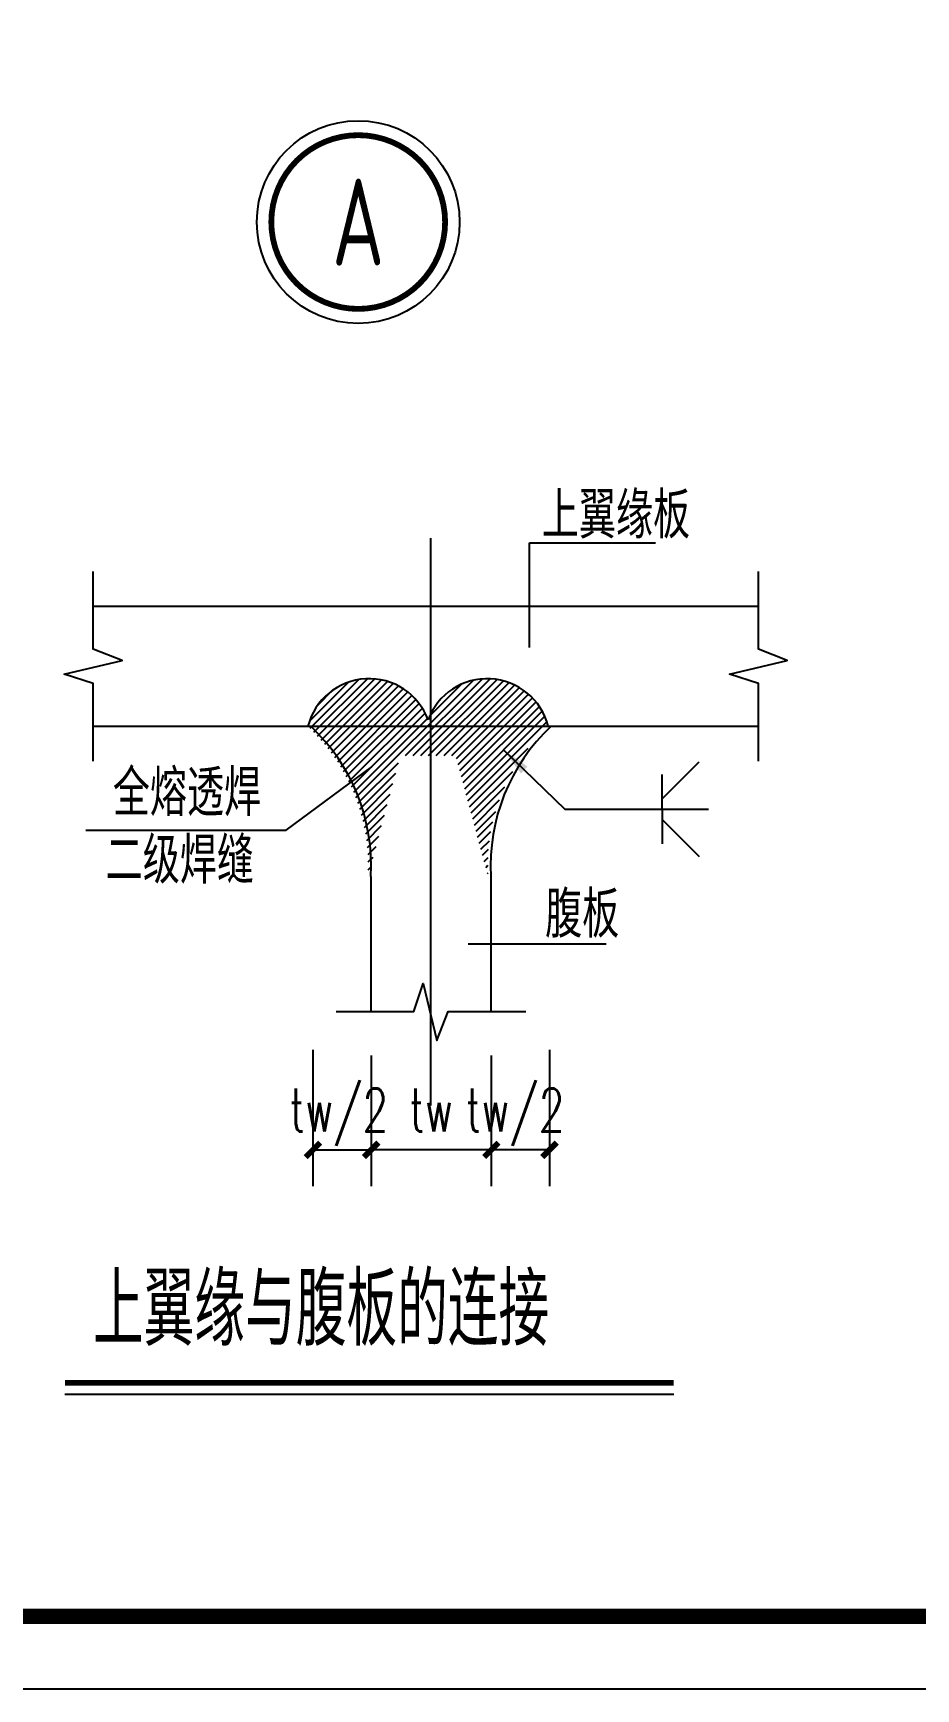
# Model space of a CAD drawing. Extents: x -33967 to 1773478, y -1022458 to -784650.
# Drawn here: x 842691 to 854881, y -1022458 to -999588 of the extents above; entities that cross this region are included whole.
import ezdxf
from ezdxf.enums import TextEntityAlignment as Align

# ---------------------------------------------------------------- set-up
doc = ezdxf.new("R2010")
doc.units = 0
doc.header["$LTSCALE"] = 1000
doc.header["$MEASUREMENT"] = 0
doc.linetypes.add('ACAD_ISO04W100', pattern=[30.5, 24, -3, 0.5, -3])
for name, color, linetype in [('AXIS', 3, 'Continuous'), ('NUM', 7, 'Continuous'), ('PUB_TITLE', 4, 'Continuous'), ('TEXT', 7, 'Continuous'), ('THIN', 7, 'Continuous'), ('WELD', 7, 'Continuous'), ('中线', 33, 'Continuous'), ('吊车梁', 161, 'Continuous'), ('轴线', 8, 'ACAD_ISO04W100')]:
    doc.layers.add(name, color=color, linetype=linetype)
doc.styles.add('_TCH_DIM_T3', font='SIMPLEX', dxfattribs={"width": 0.7058823529411765, "bigfont": 'GBCBIG'})
doc.styles.get("Standard").update_dxf_attribs({"font": 'gbenor.shx', "bigfont": 'gbcbig.shx'})
doc.styles.add('TSSD_Label', font='tssdeng.shx', dxfattribs={"width": 0.7, "bigfont": 'hztxt.shx'})
doc.styles.add('TSSD_Norm', font='tssdeng.shx', dxfattribs={"bigfont": 'hztxt.shx'})
doc.styles.add('TSSD_Num', font='Tssdeng.shx', dxfattribs={"width": 0.7, "bigfont": 'hztxt.shx'})
doc.dimstyles.new('TCH-200-20', dxfattribs={"dimtxt": 595, "dimasz": 200, "dimexe": 500, "dimexo": 600, "dimgap": 252.5, "dimtad": 1, "dimdec": 0, "dimlfac": 0.05, "dimzin": 0, "dimdsep": 46, "dimtxsty": '_TCH_DIM_T3', "dimblk": 'ARCHTICK', "dimcen": 0.09, "dimclrd": 124, "dimclre": 124, "dimclrt": 7, "dimazin": 2, "dimtfac": 1, "dimtdec": 0, "dimtix": 1, "dimtmove": 2, "dimatfit": 3, "dimfxl": 1, "dimtolj": 1, "dimtzin": 0, "dimarcsym": 0})
doc.dimstyles.new('TSSD_LEADER_STYLE_400.0', dxfattribs={"dimtxt": 1200, "dimasz": 400, "dimexe": 400, "dimexo": 1000, "dimgap": 0.09, "dimtad": 0, "dimtih": 1, "dimtoh": 1, "dimdec": 4, "dimzin": 0, "dimdsep": 46, "dimtxsty": 'Standard', "dimcen": 0.09, "dimdle": 400, "dimclrt": 7, "dimadec": 0, "dimazin": 0, "dimtfac": 1, "dimtdec": 4, "dimtofl": 0, "dimtmove": 0, "dimatfit": 3, "dimfxl": 1, "dimtolj": 1, "dimtzin": 0, "dimarcsym": 0})

# ---------------------------------------------------------------- blocks, each defined once
blk = doc.blocks.new('ts_idx2')
at = {"color": 0, "linetype": 'ByBlock', "lineweight": -2, "const_width": 0.03333333333333333}
blk.add_lwpolyline([(-0.5, 0, 1), (0.5, 0, 1)], format="xyb", close=True, dxfattribs=at)
at = {"color": 0, "linetype": 'ByBlock', "lineweight": -2}
blk.add_circle((0, 0), 0.5833333333333334, dxfattribs=at)
at = {"color": 0, "linetype": 'ByBlock', "lineweight": -2, "style": 'TSSD_Num', "width": 0.7}
blk.add_attdef('A', text='', height=0.5, dxfattribs=at).set_placement((0, 0), align=Align.MIDDLE_CENTER)
blk = doc.blocks.new('_WELD008')
at = {"color": 0, "linetype": 'ByBlock'}
for p, q in [((0, 0.3000000000000007), (1.06066017177983, 1.360660171779823)), ((0, 0), (0, 1))]:
    blk.add_line(p, q, dxfattribs=at)
for tag, p in [('C', (1.285526513842491, 1.415773477792527)), ('B', (0.2879512988420174, 0.855810461431588)), ('A', (-0.3030402712192881, -0.0089439516971197))]:
    blk.add_attdef(tag, text='', height=0.8, dxfattribs=at).set_placement(p, align=Align.CENTER)
blk = doc.blocks.new('_ArchTick')
at = {"color": 0, "linetype": 'ByBlock', "const_width": 0.4}
blk.add_lwpolyline([(-0.5, -0.5), (0.5, 0.5)], dxfattribs=at)
blk = doc.blocks.new('*D345')
at = {"layer": 'AXIS', "color": 124, "lineweight": -2, "transparency": 16777216}
for p, q in [((849822.5157439695, -1013632.203712059), (849822.5157439695, -1015512.510419913)), ((849018.4161524251, -1013708.756542189), (849018.4161524251, -1015512.510419913)), ((849822.5157439695, -1015012.510419913), (849018.4161524251, -1015012.510419913))]:
    blk.add_line(p, q, dxfattribs=at)
at = {"layer": 'Defpoints', "color": 0, "transparency": 16777216}
for p in [(849018.4161524251, -1013108.756542189), (849822.5157439695, -1013032.203712059), (849018.4161524251, -1015012.510419913)]:
    blk.add_point(p, dxfattribs=at)
at = {"layer": 'AXIS', "color": 124, "lineweight": -2, "transparency": 16777216, "xscale": 200, "yscale": 200, "zscale": 200, "rotation": 180}
blk.add_blockref('_ArchTick', (849018.4161524251, -1015012.510419913), dxfattribs=at)
at = {"layer": 'AXIS', "color": 124, "lineweight": -2, "transparency": 16777216, "xscale": 200, "yscale": 200, "zscale": 200}
blk.add_blockref('_ArchTick', (849822.5157439695, -1015012.510419913), dxfattribs=at)
at = {"layer": 'AXIS', "color": 7, "transparency": 16777216, "insert": (849346.1220070482, -1014562.510419913), "char_height": 595, "attachment_point": 5, "style": '_TCH_DIM_T3'}
blk.add_mtext('\\A1;tw/2', dxfattribs=at)
blk = doc.blocks.new('*D346')
at = {"layer": 'AXIS', "color": 124, "lineweight": -2, "transparency": 16777216}
for p, q in [((847359.536152421, -1013708.756542189), (847359.536152421, -1015512.510419913)), ((849018.4161524251, -1013708.756542189), (849018.4161524251, -1015512.510419913)), ((849018.4161524251, -1015012.510419913), (847359.536152421, -1015012.510419913))]:
    blk.add_line(p, q, dxfattribs=at)
at = {"layer": 'Defpoints', "color": 0, "transparency": 16777216}
for p in [(847359.536152421, -1013108.756542189), (849018.4161524251, -1013108.756542189), (847359.536152421, -1015012.510419913)]:
    blk.add_point(p, dxfattribs=at)
at = {"layer": 'AXIS', "color": 124, "lineweight": -2, "transparency": 16777216, "xscale": 200, "yscale": 200, "zscale": 200, "rotation": 180}
blk.add_blockref('_ArchTick', (847359.536152421, -1015012.510419913), dxfattribs=at)
at = {"layer": 'AXIS', "color": 124, "lineweight": -2, "transparency": 16777216, "xscale": 200, "yscale": 200, "zscale": 200}
blk.add_blockref('_ArchTick', (849018.4161524251, -1015012.510419913), dxfattribs=at)
at = {"layer": 'AXIS', "color": 7, "transparency": 16777216, "insert": (848188.9761524231, -1014462.510419913), "char_height": 595, "attachment_point": 5, "style": '_TCH_DIM_T3'}
blk.add_mtext('\\A1;tw', dxfattribs=at)
blk = doc.blocks.new('*D347')
at = {"layer": 'AXIS', "color": 124, "lineweight": -2, "transparency": 16777216}
for p, q in [((846555.4365608827, -1013632.203712059), (846555.4365608827, -1015512.510419913)), ((847359.5361524299, -1013708.756542189), (847359.5361524299, -1015512.510419913)), ((846555.4365608827, -1015012.510419913), (847359.5361524299, -1015012.510419913))]:
    blk.add_line(p, q, dxfattribs=at)
at = {"layer": 'Defpoints', "color": 0, "transparency": 16777216}
for p in [(846555.4365608827, -1013032.203712059), (847359.5361524299, -1013108.756542189), (847359.5361524299, -1015012.510419913)]:
    blk.add_point(p, dxfattribs=at)
at = {"layer": 'AXIS', "color": 124, "lineweight": -2, "transparency": 16777216, "xscale": 200, "yscale": 200, "zscale": 200, "rotation": 180}
blk.add_blockref('_ArchTick', (846555.4365608827, -1015012.510419913), dxfattribs=at)
at = {"layer": 'AXIS', "color": 124, "lineweight": -2, "transparency": 16777216, "xscale": 200, "yscale": 200, "zscale": 200}
blk.add_blockref('_ArchTick', (847359.5361524299, -1015012.510419913), dxfattribs=at)
at = {"layer": 'AXIS', "color": 7, "transparency": 16777216, "insert": (846914.0040206132, -1014562.510419913), "char_height": 595, "attachment_point": 5, "style": '_TCH_DIM_T3'}
blk.add_mtext('\\A1;tw/2', dxfattribs=at)

msp = doc.modelspace()

# ---------------------------------------------------------------- hatches: boundary and pattern name
at = {"layer": '中线'}
h = msp.add_hatch(dxfattribs=at)
h.set_pattern_fill('ANSI31', color=256, scale=600, style=0)
h.set_pattern_definition([(44.99999999999999, (19492099.57651712, 9446507.100508494), (-53.03300858899105, 53.03300858899107), [])])
edge = h.paths.add_edge_path()
edge.add_arc((847329.7459192262, -1009373.1155366), 868.9493026430439, 20.11115602937284, 165.9388253313695)
edge.add_arc((844684.8647484407, -1011085.472898846), 2635.68721441623, -3.265246388863204, 46.86806536159298, ccw=False)
edge.add_line((847316.2730545416, -1011235.597576409), (847763.250972776, -1009567.247500538))
edge.add_line((847763.2509727762, -1009567.247500538), (848528.1751363054, -1009567.247500538))
edge.add_line((848528.1751363082, -1009567.247500538), (848975.1530545426, -1011235.597576409))
edge.add_arc((851606.5613606498, -1011085.472898846), 2635.68721441623, 133.131934638407, 183.2652463888633, ccw=False)
edge.add_arc((848961.6801898615, -1009373.1155366), 868.9493026430439, 14.06117466863051, 159.8888439706272)

# ---------------------------------------------------------------- linework, layer by layer
at = {"layer": 'AXIS'}
for p, q in [((849544.4171215137, -1006630.196280407, -591.590624491917), (851284.1450068657, -1006630.196280407, -591.590624491917)), ((849544.4171215137, -1008074.651647856, -591.590624491917), (849544.4171215137, -1006630.196280407, -591.590624491917)), ((846186.355990821, -1010595.037277703, -591.590624491917), (847369.1388215972, -1009722.734476878, -591.590624491917)), ((843418.2898957818, -1010595.037277703, -591.590624491917), (846186.355990821, -1010595.037277703, -591.590624491917)), ((848699.5735592344, -1012168.503630877, -591.590624491917), (850605.4352905005, -1012168.503630877, -591.590624491917))]:
    msp.add_line(p, q, dxfattribs=at)
at = {"layer": 'NUM', "const_width": 80.00000000000004, "elevation": -591.590624491917}
msp.add_lwpolyline([(843130.8530968651, -1018229.529136341), (851536.8894345816, -1018229.529136341)], dxfattribs=at)
at = {"layer": 'PUB_TITLE'}
msp.add_lwpolyline([(783071.050587083, -1022458.380996015), (867071.050587083, -1022458.380996015), (867071.050587083, -963058.3809960149), (783071.050587083, -963058.3809960149)], close=True, dxfattribs=at)
at = {"layer": 'PUB_TITLE', "const_width": 212.121}
msp.add_lwpolyline([(785891.3665870507, -1021458.380996015), (866071.050587083, -1021458.380996015), (866071.050587083, -964058.3809960149), (785891.3665870507, -964058.3809960149)], close=True, dxfattribs=at)
at = {"layer": 'THIN', "elevation": -591.590624491917}
msp.add_lwpolyline([(843130.8530968651, -1018389.529136341), (851536.8894345816, -1018389.529136341)], dxfattribs=at)
at = {"layer": 'WELD'}
msp.add_line((850031.605033387, -1010306.997023931, -591.590624491917), (852018.4516217117, -1010306.997023931, -591.590624491917), dxfattribs=at)
at = {"layer": '中线'}
for centre, radius, start, end in [((847329.7459192262, -1009373.115536599, -591.590624491917), 868.9493026430439, 20.11115602457966, 165.9388253502811), ((848961.6801898615, -1009373.115536599, -591.590624491917), 868.9493026430439, 14.06117464971892, 159.8888439754204), ((844723.0611027838, -1011085.472898851, -591.590624491917), 2635.687214416231, 356.7347536267824, 46.86806536877814), ((851644.7577149854, -1011085.472898851, -591.590624491917), 2635.687214416231, 133.1319346312219, 183.2652463732175)]:
    msp.add_arc(centre, radius, start, end, dxfattribs=at)
msp.add_point((848183.9094088837, -1007503.117576408, -591.590624491917), dxfattribs=at)
msp.add_point((848183.9094088837, -1007503.117576408, -591.590624491917), dxfattribs=at)
at = {"layer": '吊车梁'}
for p, q in [((843521.3683758588, -1007503.117576408, -591.590624491917), (852706.8820632203, -1007503.117576408, -591.590624491917)), ((843521.3683758588, -1009161.997576407, -591.590624491917), (846525.0294088856, -1009161.997576407, -591.590624491917)), ((846525.0294088856, -1009161.99757641, -591.590624491917), (850128.403761676, -1009161.99757641, -591.590624491917)), ((850128.4037616802, -1009161.997576407, -591.590624491917), (852706.8820632203, -1009161.997576407, -591.590624491917)), ((847354.469408886, -1011235.597576408, -591.590624491917), (847354.469408886, -1013101.409685344, -591.590624491917)), ((849013.3494088859, -1011235.597576408, -591.590624491917), (849013.3494088859, -1013101.409685344, -591.590624491917))]:
    msp.add_line(p, q, dxfattribs=at)
at = {"layer": '吊车梁', "elevation": -591.590624491917}
for points in [[(843521.3683758588, -1009641.997576407), (843521.3683758588, -1009161.997576407), (843521.3683758588, -1008569.357576407), (843121.3683758588, -1008441.357576407), (843920.3663705005, -1008252.052457075), (843521.3683758588, -1008095.757576407), (843521.3683758588, -1007503.117576408), (843521.3683758588, -1007023.117576408)], [(852706.8820632203, -1009641.997576407), (852706.8820632203, -1009161.997576407), (852706.8820632203, -1008569.357576407), (852306.8820632203, -1008441.357576407), (853105.8800578606, -1008252.052457075), (852706.8820632203, -1008095.757576407), (852706.8820632203, -1007503.117576408), (852706.8820632203, -1007023.117576408)], [(846874.469408886, -1013101.409685344), (847354.469408886, -1013101.409685344), (847947.1094088866, -1013101.409685344), (848075.1094088866, -1012715.996666904), (848264.4145282195, -1013500.407679986), (848420.7094088867, -1013101.409685344), (849013.3494088859, -1013101.409685344), (849493.3494088859, -1013101.409685344)]]:
    msp.add_lwpolyline(points, dxfattribs=at)
at = {"layer": '轴线'}
msp.add_line((848183.9094088837, -1014399.485583362, -591.590624491917), (848183.9094088837, -1006565.604807728, -591.590624491917), dxfattribs=at)

# ---------------------------------------------------------------- block references
at = {"layer": 'THIN'}
ref = msp.add_blockref('ts_idx2', (847180.4743501041, -1002197.109933199, -2957.953122459585), dxfattribs=dict(at, xscale=2400, yscale=2400, zscale=2400))
ref.add_attrib('A', 'A', dxfattribs={"height": 1200, "style": 'TSSD_Num', "width": 0.7}).set_placement((847180.4743501041, -1002197.109933199, -2957.953122459585), align=Align.MIDDLE_CENTER)
at = {"layer": 'WELD', "xscale": 480, "yscale": 480, "zscale": 480}
msp.add_blockref('_WELD008', (851378.4516217117, -1010306.997023931, -591.590624491917), dxfattribs=at)
at = {"layer": 'WELD', "extrusion": (0, -1.224606353822377e-16, -1), "xscale": 480, "yscale": 480, "zscale": 480, "rotation": 180}
msp.add_blockref('_WELD008', (-851378.4516217117, -1010306.997023931, 591.5906244920407), dxfattribs=at)

# ---------------------------------------------------------------- texts
at = {"layer": 'TEXT'}
for s, height, style, width, p in [('上翼缘板', 640, 'TSSD_Norm', 0.8, (849715.7222787146, -1006567.966941316, -591.590624491917)), ('腹板', 640, 'TSSD_Norm', 0.8, (849760.8244352131, -1012081.011500074, -591.590624491917)), ('上翼缘与腹板的连接', 1000, 'TSSD_Label', 0.7, (843517.3633910706, -1017718.107897006, -591.590624491917))]:
    msp.add_text(s, height=height, dxfattribs=dict(at, style=style, width=width)).set_placement(p)
at = {"layer": 'TEXT', "style": 'TSSD_Norm', "width": 0.8}
for s, p in [('全熔透焊', (844815.479724553, -1010081.757048556, -591.590624491917)), ('二级焊缝', (844717.2089730245, -1011014.900760299, -591.590624491917))]:
    msp.add_text(s, height=640, dxfattribs=at).set_placement(p, align=Align.MIDDLE_CENTER)

# ---------------------------------------------------------------- dimensions: what is measured, and where the dimension line sits
at = {"layer": 'AXIS'}
dim = msp.add_linear_dim(base=(847359.5361524299, -1015012.510419913, -591.590624491917), p1=(846555.4365608827, -1013032.203712059, -591.590624491917), p2=(847359.5361524299, -1013108.756542189, -591.590624491917), angle=180, text='tw/2', dimstyle='TCH-200-20', dxfattribs=at)
dim.commit()
dim.dimension.update_dxf_attribs({"geometry": '*D347', "text_midpoint": (846914.0040206132, -1014562.510419913, -591.590624491917), "dimtype": 128})
dim = msp.add_linear_dim(base=(847359.536152421, -1015012.510419913, -591.590624491917), p1=(849018.4161524251, -1013108.756542189, -591.590624491917), p2=(847359.536152421, -1013108.756542189, -591.590624491917), text='tw', dimstyle='TCH-200-20', dxfattribs=at)
dim.commit()
dim.dimension.update_dxf_attribs({"geometry": '*D346', "text_midpoint": (848188.9761524231, -1014462.510419913, -591.590624491917)})
dim = msp.add_linear_dim(base=(849018.4161524251, -1015012.510419913, -591.590624491917), p1=(849822.5157439695, -1013032.203712059, -591.590624491917), p2=(849018.4161524251, -1013108.756542189, -591.590624491917), text='tw/2', dimstyle='TCH-200-20', dxfattribs=at)
dim.commit()
dim.dimension.update_dxf_attribs({"geometry": '*D345', "text_midpoint": (849346.1220070482, -1014562.510419913, -591.590624491917), "dimtype": 128})

# ---------------------------------------------------------------- leaders
at = {"layer": 'WELD'}
msp.add_leader([(849186.3704054938, -1009488.437686192, -591.590624491917), (850031.605033387, -1010306.997023931, -591.590624491917)], dimstyle='TSSD_LEADER_STYLE_400.0', dxfattribs=at)

doc.saveas('drawing.dxf')
